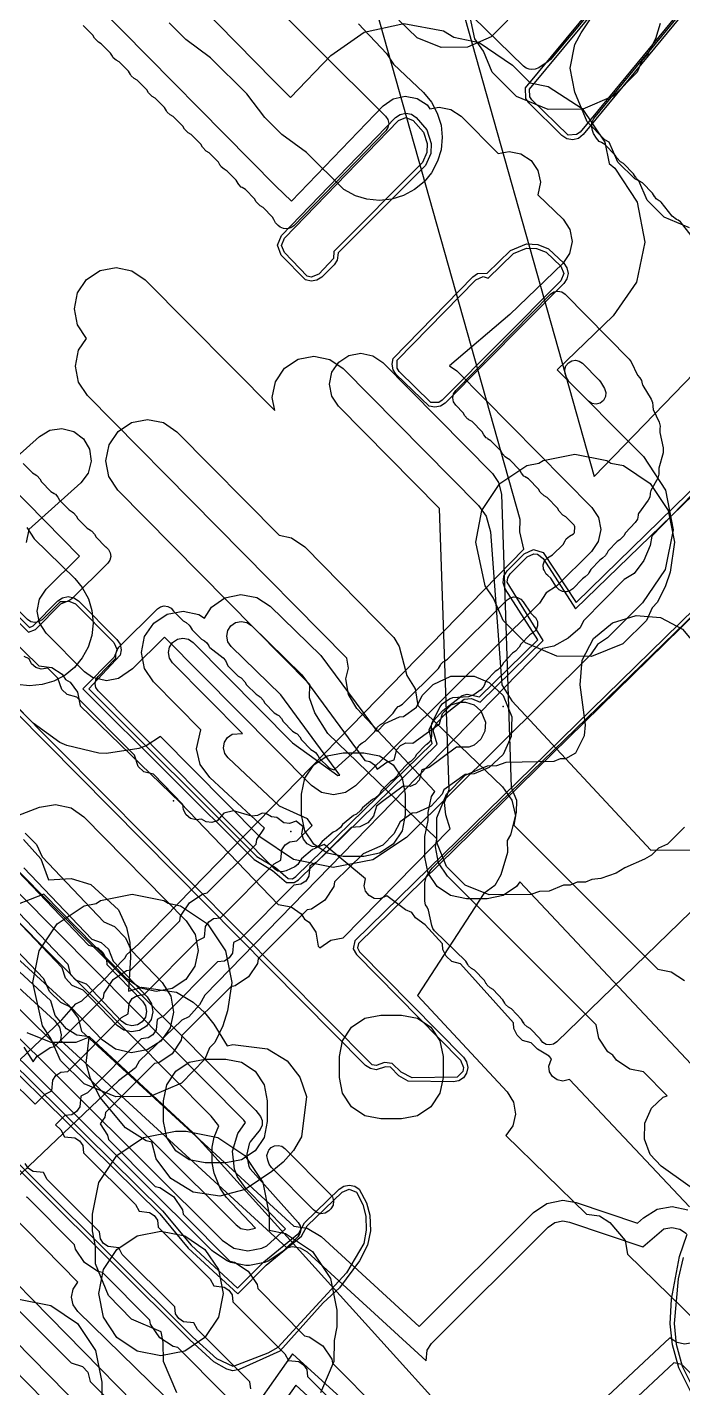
# Model space of a CAD drawing. Header units: metres. Extents: x -2677 to -840, y 169 to 1487.
# Drawn here: x -2460.9 to -2429.3, y 472.9 to 538.4 of the extents above; entities that cross this region are included whole.
import ezdxf

# ---------------------------------------------------------------- set-up
doc = ezdxf.new("R2010")
doc.units = ezdxf.units.M
for name, color, linetype in [('AI_GREENING_ALLOWED_ZONE', 4, 'Continuous'), ('AI_GREENING_EXCLUSIONS', 1, 'Continuous'), ('AI_GREENING_LAWN', 82, 'Continuous'), ('AI_GREENING_REJECTED', 6, 'Continuous')]:
    doc.layers.add(name, color=color, linetype=linetype)

msp = doc.modelspace()

# ---------------------------------------------------------------- linework, layer by layer
at = {"layer": 'AI_GREENING_ALLOWED_ZONE'}
msp.add_lwpolyline([(-2434.95, 521.736), (-2434.966, 521.923), (-2434.913, 522.102), (-2434.797, 522.249), (-2434.635, 522.344), (-2434.45, 522.372), (-2434.268, 522.33), (-2434.114, 522.224), (-2433.311, 521.414), (-2433.24, 521.323), (-2433.052, 521.016), (-2432.983, 520.821), (-2432.998, 520.616), (-2433.095, 520.434), (-2433.257, 520.306), (-2433.457, 520.255), (-2433.66, 520.289), (-2433.833, 520.402), (-2434.775, 521.348), (-2434.902, 521.565), (-2434.95, 521.736)], close=True, dxfattribs=at)
at = {"layer": 'AI_GREENING_EXCLUSIONS'}
for points in [[(-2436.183, 601.562), (-2457.52, 578.481), (-2443.762, 550.719), (-2443.336, 550.289), (-2442.925, 549.626), (-2442.865, 549.266), (-2442.044, 547.619), (-2441.678, 546.274), (-2441.475, 545.973), (-2441.319, 545.209), (-2441.343, 544.398), (-2433.549, 516.77), (-2413.339, 537.637)], [(-2436.183, 601.562), (-2457.52, 578.481), (-2443.762, 550.719), (-2443.336, 550.289), (-2442.925, 549.626), (-2442.865, 549.266), (-2442.044, 547.619), (-2441.678, 546.274), (-2441.475, 545.973), (-2441.319, 545.209), (-2441.343, 544.398), (-2433.549, 516.77), (-2413.339, 537.637)], [(-2466.661, 493.496), (-2454.359, 481.386), (-2452.973, 479.739), (-2450.744, 477.67), (-2449.484, 478.936), (-2447.797, 480.317), (-2447.52, 480.811), (-2445.846, 482.436), (-2445.622, 482.582), (-2445.36, 482.634), (-2445.098, 482.584), (-2444.874, 482.439), (-2444.52, 481.777), (-2444.366, 481.178), (-2444.338, 480.427), (-2444.482, 479.734), (-2444.872, 478.983), (-2445.829, 477.688), (-2446.609, 476.96), (-2448.704, 474.627), (-2450.673, 473.743), (-2450.97, 473.691), (-2451.261, 473.768), (-2451.883, 474.115), (-2453.052, 475.184), (-2563.255, 584.829)], [(-2532.812, 559.76), (-2491.348, 518.509), (-2466.803, 493.355), (-2454.499, 481.243), (-2453.118, 479.601), (-2450.738, 477.392), (-2449.357, 478.782), (-2447.658, 480.173), (-2447.381, 480.667), (-2445.706, 482.293), (-2445.36, 482.434), (-2445.012, 482.295), (-2444.702, 481.694), (-2444.561, 481.133), (-2444.536, 480.458), (-2444.66, 479.826), (-2445.494, 478.408), (-2448.802, 474.801), (-2449.283, 474.535), (-2450.962, 473.89), (-2451.748, 474.262), (-2452.91, 475.325), (-2563.114, 584.97)], [(-2541.501, 570.944), (-2450.809, 480.716), (-2450.591, 480.547), (-2450.249, 480.479), (-2449.872, 480.562), (-2451.293, 482.052), (-2451.577, 482.483), (-2451.871, 483.208), (-2451.964, 483.697), (-2451.961, 484.461), (-2451.864, 484.949), (-2451.64, 485.489), (-2452.016, 485.948), (-2528.518, 563.046), (-2528.827, 563.073), (-2529.519, 563.432), (-2530.022, 564.03), (-2530.167, 564.487), (-2530.518, 564.437), (-2531.274, 564.631), (-2531.899, 565.099), (-2535.363, 568.96)], [(-2542.503, 570.53), (-2451.479, 479.972), (-2450.928, 479.594), (-2450.255, 479.461), (-2449.58, 479.587), (-2449.331, 479.714), (-2448.435, 480.532), (-2450.333, 482.447), (-2450.741, 483.032), (-2450.888, 483.395), (-2450.98, 484.266), (-2450.733, 485.116), (-2450.366, 485.642), (-2450.446, 485.766), (-2528.081, 564.025)], [(-2413.509, 558.455), (-2434.234, 533.365), (-2434.396, 533.237), (-2434.8, 533.217), (-2436.557, 534.914), (-2436.661, 535.065), (-2436.677, 535.427), (-2427.687, 546.253)], [(-2413.362, 558.318), (-2434.08, 533.238), (-2434.307, 533.058), (-2434.587, 532.985), (-2434.872, 533.031), (-2435.115, 533.189), (-2436.698, 534.772), (-2436.844, 534.985), (-2436.867, 535.491), (-2427.853, 546.366)], [(-2497.733, 507.37), (-2497.154, 506.65), (-2470.977, 480.632), (-2470.483, 480.236), (-2470.099, 480.549), (-2469.434, 480.88), (-2459.211, 490.592), (-2458.544, 491.372), (-2458.253, 491.503), (-2457.252, 492.453), (-2456.173, 493.559), (-2456.086, 493.734), (-2455.528, 494.221), (-2436.94, 513.276), (-2437.134, 514.097), (-2437.121, 514.7), (-2446.035, 546.298)], [(-2497.733, 507.37), (-2497.154, 506.65), (-2470.977, 480.632), (-2470.483, 480.236), (-2470.099, 480.549), (-2469.434, 480.88), (-2459.211, 490.592), (-2458.544, 491.372), (-2458.253, 491.503), (-2457.252, 492.453), (-2456.173, 493.559), (-2456.086, 493.734), (-2455.528, 494.221), (-2436.94, 513.276), (-2437.134, 514.097), (-2437.121, 514.7), (-2446.035, 546.298)], [(-2428.958, 528.752), (-2430.183, 529.264), (-2430.993, 530.074), (-2431.401, 531.012), (-2431.594, 531.109), (-2432.404, 531.919), (-2432.821, 532.876), (-2433.034, 532.981), (-2433.887, 533.855), (-2434.481, 535.292), (-2434.709, 536.44), (-2434.481, 537.588), (-2434.184, 538.147), (-2433.329, 539.425), (-2432.356, 540.076), (-2431.208, 540.304), (-2430.06, 540.076), (-2430.06, 540.076), (-2429.637, 539.793), (-2428.956, 540.049)], [(-2457.535, 539.488), (-2448.899, 530.749), (-2448.142, 530.038), (-2443.72, 534.628), (-2443.239, 534.962), (-2442.667, 535.087), (-2442.091, 534.983), (-2441.599, 534.667), (-2441.47, 534.483), (-2441.03, 534.569), (-2440.456, 534.452), (-2439.971, 534.125), (-2438.182, 532.322), (-2437.656, 532.43), (-2437.081, 532.32), (-2436.593, 531.999), (-2436.264, 531.515), (-2436.146, 530.941), (-2436.274, 530.338), (-2435.048, 529.163), (-2434.723, 528.671), (-2434.612, 528.091), (-2434.734, 527.514), (-2435.069, 527.029), (-2437.612, 524.566), (-2440.525, 522.099), (-2440.166, 521.855), (-2433.67, 515.278), (-2433.348, 514.79), (-2433.237, 514.217), (-2433.354, 513.644), (-2433.68, 513.159), (-2435.371, 511.482), (-2435.865, 511.158), (-2436.194, 510.665), (-2445.057, 501.87), (-2445.545, 501.547), (-2446.12, 501.435), (-2446.693, 501.551), (-2447.179, 501.878), (-2454.274, 509.028), (-2455.812, 507.508), (-2456.484, 507.031), (-2457.059, 506.918), (-2457.733, 507.08), (-2458.118, 507.36), (-2459.973, 509.224), (-2460.297, 509.712), (-2460.409, 510.284), (-2460.293, 510.858), (-2459.967, 511.344), (-2458.36, 512.938), (-2472.642, 527.47)], [(-2452.571, 539.483), (-2449.011, 535.838), (-2448.19, 535.032), (-2446.24, 537.056), (-2444.638, 538.17), (-2442.732, 538.586), (-2440.812, 538.241), (-2440.324, 537.928), (-2439.104, 537.68), (-2437.486, 536.59), (-2436.633, 535.73), (-2435.765, 535.564), (-2434.136, 534.491), (-2433.04, 532.877), (-2432.829, 531.853), (-2432.563, 531.628), (-2431.48, 529.988), (-2431.113, 528.057), (-2431.518, 526.133), (-2432.634, 524.515), (-2435.334, 521.909), (-2431.179, 517.738), (-2430.107, 516.112), (-2429.737, 514.199), (-2430.126, 512.29), (-2431.215, 510.675), (-2432.905, 508.998), (-2433.398, 508.671), (-2433.728, 508.181), (-2442.592, 499.385), (-2444.218, 498.308), (-2446.133, 497.935), (-2448.045, 498.323), (-2449.663, 499.413), (-2454.463, 504.25), (-2455.153, 503.794), (-2455.5, 503.666), (-2457.067, 503.418), (-2457.437, 503.433), (-2458.98, 503.803), (-2459.316, 503.958), (-2460.599, 504.891), (-2462.458, 506.759)], [(-2430.376, 538.584), (-2430.602, 537.859), (-2430.995, 537.069), (-2431.247, 536.799), (-2431.474, 536.255), (-2432.597, 535.111), (-2434.106, 534.464), (-2435.767, 534.448), (-2437.289, 535.068), (-2438.476, 536.255), (-2438.895, 537.257), (-2439.298, 537.859), (-2439.759, 539.955)], [(-2444.907, 538.58), (-2443.556, 537.143), (-2443.232, 536.629), (-2441.779, 535.265), (-2441.4, 534.809), (-2441.114, 534.278), (-2440.935, 533.697), (-2440.877, 533.123), (-2440.935, 532.51), (-2441.102, 531.955), (-2441.4, 531.398), (-2441.755, 530.966), (-2442.211, 530.588), (-2442.738, 530.302), (-2443.307, 530.126), (-2443.898, 530.065), (-2444.51, 530.123), (-2445.052, 530.286), (-2445.621, 530.588), (-2447.427, 532.376), (-2448.614, 533.252), (-2449.425, 534.062), (-2450.289, 535.204), (-2452.049, 536.946), (-2453.237, 537.822), (-2454.047, 538.632)], [(-2437.707, 538.757), (-2438.518, 537.947), (-2439.665, 537.451), (-2440.93, 537.435), (-2442.091, 537.904), (-2442.965, 538.757)], [(-2408.789, 536.586), (-2430.773, 513.887), (-2430.845, 513.45), (-2431.165, 512.72), (-2431.63, 512.093), (-2432.11, 511.805), (-2434.059, 509.811), (-2434.221, 509.486), (-2434.809, 508.973), (-2435.495, 508.6), (-2436.036, 508.475), (-2452.318, 491.783), (-2452.584, 491.318), (-2453.1, 490.733), (-2453.427, 490.573), (-2455.485, 488.595), (-2455.657, 488.275), (-2456.489, 487.661), (-2467.464, 477.234)], [(-2408.789, 536.586), (-2430.773, 513.887), (-2430.845, 513.45), (-2431.165, 512.72), (-2431.63, 512.093), (-2432.11, 511.805), (-2434.059, 509.811), (-2434.221, 509.486), (-2434.809, 508.973), (-2435.495, 508.6), (-2436.036, 508.475), (-2452.318, 491.783), (-2452.584, 491.318), (-2453.1, 490.733), (-2453.427, 490.573), (-2455.485, 488.595), (-2455.657, 488.275), (-2456.489, 487.661), (-2467.464, 477.234)], [(-2423.359, 482.6), (-2437.136, 497.246), (-2437.294, 497.01), (-2437.943, 496.576), (-2438.708, 496.424), (-2439.708, 496.424), (-2440.473, 496.576), (-2441.122, 497.01), (-2441.556, 497.659), (-2441.708, 498.424), (-2441.708, 499.424), (-2441.549, 500.199), (-2441.549, 500.588), (-2441.397, 501.353), (-2441.232, 501.6), (-2444.99, 505.595), (-2445.398, 506.261), (-2445.521, 507.014), (-2445.399, 507.541), (-2445.475, 508.021), (-2457.986, 520.666), (-2458.416, 521.317), (-2458.564, 522.083), (-2458.408, 522.848), (-2458.022, 523.419), (-2458.463, 524.08), (-2458.612, 524.846), (-2458.457, 525.611), (-2458.02, 526.258), (-2457.37, 526.688), (-2456.604, 526.837), (-2455.839, 526.682), (-2455.192, 526.245), (-2448.953, 519.953), (-2449.073, 520.573), (-2448.916, 521.337), (-2448.479, 521.984), (-2447.828, 522.414), (-2447.062, 522.562), (-2446.297, 522.406), (-2445.651, 521.969), (-2439.124, 515.372), (-2438.757, 514.86), (-2438.551, 514.107), (-2438.006, 506.729), (-2437.527, 505.955), (-2430.819, 498.773), (-2419.269, 498.863)], [(-2476.52, 525.137), (-2460.821, 509.265), (-2460.484, 509.4), (-2459.264, 510.632), (-2458.909, 510.781), (-2458.554, 510.633), (-2456.701, 508.771), (-2456.555, 508.42), (-2456.698, 508.068), (-2458.196, 506.546), (-2449.941, 498.314), (-2449.055, 497.796), (-2448.382, 497.207), (-2448.017, 497.204), (-2447.811, 497.338), (-2441.125, 503.868), (-2441.31, 504.531), (-2441.13, 504.902), (-2440.71, 505.357), (-2439.821, 506.039), (-2439.47, 506.072), (-2439.041, 505.904), (-2436.009, 508.865), (-2437.747, 511.672), (-2437.722, 511.895), (-2437.602, 512.085), (-2436.779, 512.902), (-2436.461, 513.046), (-2436.285, 513.026), (-2436.006, 512.816), (-2434.451, 510.386), (-2426.726, 517.879)], [(-2476.372, 525.272), (-2460.775, 509.502), (-2460.596, 509.572), (-2459.406, 510.773), (-2459.178, 510.926), (-2458.909, 510.981), (-2458.64, 510.927), (-2458.412, 510.774), (-2456.559, 508.912), (-2456.408, 508.686), (-2456.355, 508.421), (-2456.406, 508.155), (-2457.912, 506.545), (-2449.812, 498.468), (-2448.916, 497.94), (-2448.303, 497.395), (-2448.093, 497.394), (-2447.936, 497.495), (-2441.369, 503.909), (-2441.508, 504.561), (-2441.3, 505.006), (-2440.854, 505.495), (-2439.908, 506.219), (-2439.667, 506.286), (-2439.077, 506.148), (-2436.265, 508.894), (-2437.84, 511.353), (-2437.946, 511.649), (-2437.911, 511.961), (-2437.743, 512.227), (-2436.92, 513.044), (-2436.475, 513.245), (-2436.006, 513.106), (-2434.415, 510.701), (-2427.028, 517.916)], [(-2464.074, 511.285), (-2460.326, 507.654), (-2459.698, 507.561), (-2459.206, 507.243), (-2459.033, 506.992), (-2458.808, 506.856), (-2458.461, 506.385), (-2458.334, 505.724), (-2453.501, 501.041), (-2448.788, 496.147), (-2448.163, 496.031), (-2447.683, 495.697), (-2447.518, 495.44), (-2447.298, 495.296), (-2446.967, 494.813), (-2446.864, 494.149), (-2446.782, 494.064), (-2446.25, 494.439), (-2445.65, 494.551), (-2440.49, 499.793), (-2440.704, 500.475), (-2440.767, 501.057), (-2440.55, 501.685), (-2441.006, 515.229), (-2445.876, 520.152), (-2446.199, 520.64), (-2446.31, 521.215), (-2446.193, 521.788), (-2445.865, 522.273), (-2445.376, 522.595), (-2444.802, 522.707), (-2444.228, 522.589), (-2443.744, 522.262), (-2438.46, 516.921), (-2438.161, 516.487), (-2438.027, 515.917), (-2437.551, 501.787), (-2437.292, 501.174), (-2437.315, 500.589), (-2437.589, 499.507), (-2437.741, 499.237), (-2437.733, 498.651), (-2438.057, 497.583), (-2438.338, 497.07), (-2438.876, 496.679), (-2442.061, 491.769), (-2437.741, 487.125), (-2437.434, 486.627), (-2437.34, 486.05), (-2437.475, 485.48), (-2437.804, 485.024), (-2433.923, 481.24), (-2433.295, 481.145), (-2432.804, 480.826), (-2432.061, 479.965), (-2431.937, 479.304), (-2424.516, 472.069)], [(-2424.224, 479.208), (-2430.316, 483.542), (-2430.852, 484.11), (-2431.129, 484.839), (-2431.106, 485.619), (-2430.786, 486.331), (-2430.219, 486.867), (-2430.03, 486.939), (-2431.181, 488.087), (-2431.827, 488.213), (-2432.477, 488.645), (-2432.648, 488.899), (-2432.887, 489.057), (-2433.324, 489.703), (-2433.458, 490.36), (-2440.621, 497.508), (-2441.055, 498.157), (-2441.208, 498.922), (-2441.131, 499.313), (-2446.389, 504.38), (-2447.013, 505.378), (-2447.281, 506.111), (-2447.254, 506.751), (-2456.517, 516.114), (-2456.947, 516.765), (-2457.095, 517.531), (-2456.938, 518.296), (-2456.501, 518.942), (-2455.85, 519.372), (-2455.084, 519.521), (-2454.32, 519.364), (-2453.673, 518.927), (-2448.741, 513.942), (-2448.144, 513.82), (-2447.498, 513.383), (-2443.203, 509.014), (-2442.957, 508.576), (-2442.584, 507.176), (-2442.182, 506.541), (-2442.049, 505.735), (-2437.964, 501.818), (-2437.517, 501.178), (-2437.348, 500.416), (-2437.427, 499.972), (-2430.482, 493.041), (-2429.839, 492.914), (-2429.19, 492.481)], [(-2462.797, 516.459), (-2460.295, 518.701), (-2459.791, 518.999), (-2459.212, 519.082), (-2458.645, 518.937), (-2458.177, 518.585), (-2457.879, 518.082), (-2457.796, 517.502), (-2457.941, 516.935), (-2458.293, 516.467), (-2460.806, 514.215), (-2460.943, 513.595)], [(-2460.898, 514.317), (-2460.556, 513.766), (-2458.594, 511.862), (-2458.228, 511.415), (-2457.938, 510.869), (-2457.772, 510.316), (-2457.713, 509.711), (-2457.775, 509.113), (-2457.947, 508.551), (-2458.228, 508.03), (-2458.612, 507.563), (-2459.06, 507.198), (-2459.602, 506.909), (-2460.158, 506.742), (-2460.769, 506.683), (-2461.362, 506.745)], [(-2461.04, 489.273), (-2460.594, 488.566), (-2460.419, 488.83), (-2459.771, 489.266), (-2459.572, 489.306), (-2457.213, 491.661), (-2457.17, 491.882), (-2456.738, 492.532), (-2456.091, 492.967), (-2455.892, 493.007), (-2453.533, 495.362), (-2453.489, 495.583), (-2453.058, 496.233), (-2452.41, 496.668), (-2452.211, 496.709), (-2449.852, 499.063), (-2449.809, 499.284), (-2449.444, 499.834), (-2452.088, 502.262), (-2452.542, 502.897), (-2452.718, 503.657), (-2452.509, 504.557), (-2454.802, 506.875), (-2455.232, 507.526), (-2455.381, 508.292), (-2455.224, 509.056), (-2454.787, 509.703), (-2454.136, 510.133), (-2453.37, 510.281), (-2452.605, 510.125), (-2452.342, 509.947), (-2451.996, 510.48), (-2451.352, 510.923), (-2450.589, 511.085), (-2449.822, 510.943), (-2449.167, 510.518), (-2446.737, 508.151), (-2444.007, 504.477), (-2443.647, 504.868), (-2442.939, 505.195), (-2442.736, 505.204), (-2442.12, 505.652), (-2441.851, 506.213), (-2441.311, 506.753), (-2440.455, 507.145), (-2439.337, 507.145), (-2438.614, 506.843), (-2437.941, 506.213), (-2437.516, 505.194), (-2437.549, 504.239), (-2437.941, 503.383), (-2438.614, 502.753), (-2439.337, 502.451), (-2439.767, 502.418), (-2440.801, 501.679), (-2440.879, 501.468), (-2441.408, 500.894), (-2442.116, 500.567), (-2442.319, 500.558), (-2442.909, 500.128), (-2443.204, 499.549), (-2443.744, 499.009), (-2444.691, 498.598), (-2446.064, 497.235), (-2446.107, 497.014), (-2446.539, 496.364), (-2447.186, 495.929), (-2447.385, 495.889), (-2449.744, 493.534), (-2449.788, 493.313), (-2450.219, 492.663), (-2450.867, 492.228), (-2451.066, 492.187), (-2453.425, 489.833), (-2453.468, 489.612), (-2453.9, 488.962), (-2454.547, 488.526), (-2454.746, 488.486), (-2457.105, 486.131), (-2457.149, 485.91), (-2457.371, 485.576), (-2457.006, 485.03), (-2456.966, 484.831), (-2454.709, 482.561), (-2454.489, 482.517), (-2453.839, 482.085), (-2453.405, 481.436), (-2453.365, 481.237), (-2451.109, 478.967), (-2450.888, 478.923), (-2450.239, 478.49), (-2449.805, 477.842), (-2449.765, 477.643), (-2447.509, 475.373), (-2447.288, 475.329), (-2446.638, 474.896), (-2446.204, 474.248), (-2446.164, 474.049), (-2443.908, 471.779)], [(-2428.579, 510.25), (-2444.92, 494.278), (-2444.966, 494.055), (-2444.863, 493.875), (-2439.848, 488.791), (-2439.699, 488.563), (-2439.647, 488.295), (-2439.702, 488.028), (-2439.855, 487.802), (-2440.082, 487.652), (-2440.35, 487.6), (-2442.526, 487.638), (-2442.964, 487.9), (-2443.376, 488.306), (-2443.608, 488.335), (-2444.056, 488.192), (-2444.334, 488.242), (-2444.57, 488.398), (-2466.105, 510.128)], [(-2428.704, 510.408), (-2445.085, 494.392), (-2445.163, 494.017), (-2445.012, 493.742), (-2439.991, 488.65), (-2439.847, 488.296), (-2439.886, 488.106), (-2440.158, 487.837), (-2442.32, 487.806), (-2442.851, 488.065), (-2443.292, 488.49), (-2443.656, 488.533), (-2444.061, 488.392), (-2444.26, 488.428), (-2465.962, 510.268)], [(-2429.203, 499.875), (-2430.013, 499.064), (-2430.447, 498.869), (-2430.792, 498.534), (-2431.126, 498.341), (-2432.073, 497.924), (-2432.494, 497.656), (-2433.23, 497.401), (-2433.662, 497.351), (-2433.971, 497.225), (-2434.379, 497.222), (-2434.708, 497.088), (-2435.024, 497.084), (-2435.723, 496.792), (-2436.193, 496.778), (-2436.612, 496.624), (-2438.62, 496.611), (-2439.771, 497.078), (-2440.675, 497.982), (-2441.142, 499.133), (-2441.142, 500.321), (-2440.675, 501.472), (-2439.771, 502.376), (-2438.688, 502.829), (-2438.239, 502.843), (-2437.799, 503.006), (-2435.488, 503.052), (-2435.174, 503.183), (-2434.913, 503.191), (-2434.439, 503.456), (-2434.015, 504.289), (-2433.964, 504.803), (-2433.964, 504.803), (-2434.232, 506.731), (-2434.124, 507.916), (-2433.578, 508.962), (-2432.67, 509.721), (-2431.534, 510.078), (-2430.353, 509.971), (-2429.299, 509.419), (-2428.543, 508.511)], [(-2461.767, 487.787), (-2460.504, 486.526), (-2460.025, 487.007), (-2459.7, 487.179), (-2459.648, 487.686), (-2459.497, 487.914), (-2459.27, 488.066), (-2458.932, 488.106), (-2456.344, 490.708), (-2456.019, 490.881), (-2455.968, 491.387), (-2455.817, 491.615), (-2455.59, 491.767), (-2455.251, 491.808), (-2452.664, 494.41), (-2452.339, 494.582), (-2452.287, 495.089), (-2452.136, 495.316), (-2451.909, 495.469), (-2451.571, 495.509), (-2448.983, 498.111), (-2448.658, 498.283), (-2448.606, 498.79), (-2448.455, 499.018), (-2448.229, 499.17), (-2447.89, 499.21), (-2447.142, 499.963), (-2447.369, 500.281), (-2448.725, 500.888), (-2451.199, 503.21), (-2451.357, 503.432), (-2451.419, 503.698), (-2451.374, 503.967), (-2451.23, 504.199), (-2451.008, 504.358), (-2450.506, 504.381), (-2453.878, 507.789), (-2454.029, 508.017), (-2454.081, 508.285), (-2454.026, 508.552), (-2453.873, 508.779), (-2453.645, 508.929), (-2453.377, 508.981), (-2453.109, 508.926), (-2452.883, 508.773), (-2448.097, 503.935), (-2445.912, 502.366), (-2445.813, 502.375), (-2448.663, 506.257), (-2451.051, 508.584), (-2451.206, 508.809), (-2451.263, 509.076), (-2451.213, 509.344), (-2451.064, 509.573), (-2450.839, 509.728), (-2450.572, 509.785), (-2450.303, 509.735), (-2450.074, 509.586), (-2447.644, 507.22), (-2444.603, 503.093), (-2444.365, 503.038), (-2444.143, 502.88), (-2444.01, 502.667), (-2443.546, 503.005), (-2443.198, 503.124), (-2443.067, 503.616), (-2442.882, 503.817), (-2442.634, 503.932), (-2442.293, 503.918), (-2441.002, 504.858), (-2440.863, 505.353), (-2440.451, 505.765), (-2440.035, 505.904), (-2439.757, 505.904), (-2439.341, 505.765), (-2439.019, 505.486), (-2438.79, 504.937), (-2438.823, 504.496), (-2439.019, 504.11), (-2439.341, 503.831), (-2439.594, 503.725), (-2440.184, 503.722), (-2441.509, 502.757), (-2441.857, 502.638), (-2441.988, 502.146), (-2442.173, 501.945), (-2442.421, 501.83), (-2442.762, 501.844), (-2443.759, 501.118), (-2444.053, 500.885), (-2444.192, 500.409), (-2444.471, 500.087), (-2444.857, 499.891), (-2445.272, 499.858), (-2446.933, 498.188), (-2447.258, 498.015), (-2447.309, 497.509), (-2447.46, 497.281), (-2447.687, 497.129), (-2448.026, 497.088), (-2450.613, 494.486), (-2450.938, 494.314), (-2450.99, 493.807), (-2451.141, 493.58), (-2451.368, 493.427), (-2451.706, 493.387), (-2454.294, 490.785), (-2454.619, 490.613), (-2454.671, 490.106), (-2454.822, 489.878), (-2455.048, 489.726), (-2455.387, 489.686), (-2457.974, 487.084), (-2458.299, 486.911), (-2458.351, 486.405), (-2458.502, 486.177), (-2458.729, 486.025), (-2459.067, 485.984), (-2459.513, 485.537), (-2459.264, 485.288), (-2459.092, 484.963), (-2458.585, 484.91), (-2458.358, 484.758), (-2458.206, 484.532), (-2458.167, 484.193), (-2455.663, 481.694), (-2455.492, 481.369), (-2454.985, 481.316), (-2454.758, 481.164), (-2454.606, 480.937), (-2454.566, 480.599), (-2452.063, 478.1), (-2451.891, 477.775), (-2451.384, 477.722), (-2451.157, 477.57), (-2451.005, 477.343), (-2450.966, 477.005), (-2448.462, 474.506), (-2448.291, 474.181), (-2447.784, 474.128), (-2447.557, 473.976), (-2447.405, 473.749), (-2447.365, 473.411), (-2444.862, 470.912)], [(-2428.962, 481.578), (-2434.739, 487.722), (-2435.067, 487.64), (-2435.333, 487.701), (-2435.555, 487.86), (-2435.7, 488.092), (-2435.745, 488.361), (-2435.615, 488.722), (-2435.719, 488.85), (-2436.289, 489.173), (-2436.586, 489.48), (-2437.001, 489.605), (-2437.269, 489.848), (-2437.429, 490.18), (-2437.448, 490.443), (-2439.998, 493.286), (-2440.413, 493.412), (-2440.681, 493.654), (-2440.84, 493.987), (-2440.86, 494.25), (-2441.707, 495.163), (-2442.164, 495.509), (-2442.346, 495.77), (-2442.644, 495.89), (-2443.541, 496.56), (-2443.885, 496.417), (-2444.157, 496.446), (-2444.397, 496.577), (-2444.568, 496.79), (-2444.645, 497.052), (-2444.582, 497.384), (-2446.563, 499.039), (-2446.879, 498.919), (-2447.15, 498.948), (-2447.39, 499.079), (-2447.561, 499.292), (-2447.638, 499.554), (-2447.576, 499.886), (-2447.918, 500.172), (-2448.234, 500.052), (-2448.506, 500.081), (-2448.852, 500.345), (-2449.107, 500.369), (-2449.38, 500.536), (-2449.552, 500.557), (-2449.781, 500.436), (-2450.053, 500.41), (-2450.932, 500.657), (-2451.401, 500.554), (-2451.728, 500.175), (-2451.99, 500.098), (-2452.261, 500.128), (-2452.49, 500.253), (-2452.747, 500.224), (-2453.01, 500.299), (-2453.224, 500.469), (-2453.356, 500.708), (-2453.386, 500.968), (-2454.8, 502.424), (-2455.261, 502.549), (-2455.529, 502.792), (-2455.708, 503.339), (-2458.492, 506.145), (-2458.953, 506.27), (-2459.222, 506.513), (-2459.401, 507.06), (-2459.898, 507.532), (-2460.208, 507.489), (-2460.468, 507.572), (-2460.677, 507.748), (-2460.797, 507.979), (-2461.027, 508.099)], [(-2462.823, 499.881), (-2460.291, 500.844), (-2459.522, 500.974), (-2458.761, 500.8), (-2458.154, 500.377), (-2453.22, 495.359), (-2452.792, 494.706), (-2452.646, 493.94), (-2452.805, 493.176), (-2453.244, 492.531), (-2453.897, 492.103), (-2454.663, 491.957), (-2455.427, 492.116), (-2456.072, 492.555), (-2460.09, 496.641), (-2461.4, 496.142)], [(-2460.98, 499.587), (-2460.44, 499.047), (-2460.166, 498.44), (-2457.184, 495.322), (-2456.682, 495.091), (-2456.141, 494.551), (-2455.867, 493.944), (-2454.381, 492.39), (-2453.963, 491.732), (-2453.828, 490.963), (-2453.997, 490.201), (-2454.445, 489.562), (-2455.103, 489.144), (-2455.872, 489.009), (-2456.634, 489.178), (-2457.273, 489.626), (-2458.768, 491.19), (-2459.271, 491.421), (-2459.811, 491.961), (-2460.086, 492.568), (-2463.067, 495.686)], [(-2461.071, 499.278), (-2460.222, 498.356), (-2459.851, 497.346), (-2458.76, 497.409), (-2457.811, 497.109), (-2456.486, 495.898), (-2456.1, 495.042), (-2455.945, 494.323), (-2455.906, 493.606), (-2456.001, 491.977), (-2455.354, 492.163), (-2453.686, 491.923), (-2452.877, 491.446), (-2452.335, 490.948), (-2451.89, 490.385), (-2451.25, 489.345), (-2450.971, 489.407), (-2449.298, 489.204), (-2448.357, 488.621), (-2447.743, 487.839), (-2447.418, 486.898), (-2447.665, 484.956), (-2448.055, 484.293), (-2448.54, 483.739), (-2449.092, 483.28), (-2450.378, 482.42), (-2451.593, 482.102), (-2452.883, 482.292), (-2453.955, 482.947), (-2454.664, 483.9), (-2454.879, 484.7), (-2455.153, 484.763), (-2456.148, 485.386), (-2457.363, 486.855), (-2457.833, 487.745), (-2458.037, 488.487), (-2457.9, 489.754), (-2458.54, 489.504), (-2459.728, 489.504), (-2460.893, 489.974)], [(-2461.045, 497.909), (-2457.769, 494.484), (-2457.32, 494.316), (-2456.97, 493.992), (-2456.746, 493.413), (-2455.104, 491.699), (-2454.895, 491.37), (-2454.827, 490.986), (-2454.912, 490.605), (-2455.136, 490.285), (-2455.465, 490.076), (-2455.849, 490.008), (-2456.23, 490.093), (-2456.55, 490.317), (-2458.184, 492.028), (-2458.712, 492.25), (-2459.036, 492.6), (-2459.207, 493.099), (-2462.483, 496.524)], [(-2461.339, 497.755), (-2457.932, 494.192), (-2457.488, 494.067), (-2457.219, 493.824), (-2457.06, 493.492), (-2457.04, 493.259), (-2455.321, 491.492), (-2455.174, 491.261), (-2455.127, 490.992), (-2455.186, 490.726), (-2455.343, 490.502), (-2455.574, 490.355), (-2455.843, 490.308), (-2456.109, 490.367), (-2456.333, 490.524), (-2458.021, 492.32), (-2458.544, 492.499), (-2458.787, 492.767), (-2458.913, 493.253), (-2462.32, 496.816)], [(-2438.707, 469.474), (-2452.879, 485.143), (-2457.878, 489.775), (-2458.489, 489.859), (-2458.988, 490.166), (-2459.545, 490.803), (-2459.749, 491.508), (-2465.349, 496.675)], [(-2461.395, 493.591), (-2458.891, 491.3), (-2458.429, 490.671), (-2458.274, 490.041), (-2448.027, 480.652), (-2447.388, 480.554), (-2446.721, 480.15), (-2441.986, 475.816), (-2436.48, 481.319), (-2435.831, 481.752), (-2435.066, 481.904), (-2434.423, 481.798), (-2431.459, 480.792), (-2431.175, 481.057), (-2430.511, 481.468), (-2429.796, 481.595), (-2429.031, 481.437)], [(-2462.07, 492.854), (-2459.566, 490.562), (-2459.335, 490.248), (-2459.242, 489.869), (-2459.282, 489.608), (-2448.371, 479.611), (-2448.115, 479.674), (-2447.73, 479.614), (-2447.396, 479.412), (-2441.658, 474.161), (-2441.608, 474.673), (-2441.391, 474.997), (-2435.773, 480.612), (-2435.449, 480.828), (-2435.066, 480.904), (-2434.745, 480.851), (-2431.213, 479.652), (-2430.186, 480.521), (-2429.803, 480.595), (-2429.421, 480.516), (-2429.098, 480.297)], [(-2452.281, 465.769), (-2464.873, 478.577), (-2465.145, 479.103), (-2465.137, 479.493), (-2463.474, 487.059), (-2466.864, 483.736), (-2466.897, 483.391), (-2467.048, 483.029), (-2467.408, 482.626), (-2467.903, 482.385), (-2468.275, 482.352), (-2472.065, 478.636), (-2472.391, 478.423), (-2472.843, 478.365), (-2473.031, 478.18), (-2467.086, 468.077)], [(-2453.668, 472.63), (-2454.315, 474.139), (-2454.331, 475.059), (-2454.43, 475.557), (-2455.849, 476.167), (-2456.972, 477.311), (-2457.592, 478.833), (-2457.592, 479.676), (-2457.741, 480.426), (-2457.741, 481.228), (-2457.741, 481.228), (-2457.437, 482.759), (-2456.569, 484.056), (-2455.272, 484.924), (-2453.741, 485.228), (-2453.219, 485.223), (-2451.688, 484.919), (-2450.391, 484.051), (-2449.523, 482.754), (-2449.219, 481.223), (-2449.219, 480.459), (-2448.427, 480.302), (-2447.13, 479.434), (-2446.262, 478.137), (-2445.958, 476.606), (-2445.958, 475.8), (-2446.089, 475.141), (-2446.105, 474.139), (-2446.752, 472.63)], [(-2452.994, 465.067), (-2465.587, 477.876), (-2466.015, 478.528), (-2466.16, 479.295), (-2465.172, 483.995), (-2465.899, 483.282), (-2466.219, 482.47), (-2466.849, 481.797), (-2467.841, 481.377), (-2471.365, 477.922), (-2471.643, 477.74), (-2466.093, 468.317)], [(-2450.108, 472.811), (-2450.147, 473.15), (-2452.675, 475.673), (-2452.846, 475.998), (-2453.353, 476.051), (-2453.58, 476.202), (-2453.732, 476.429), (-2453.772, 476.768), (-2456.299, 479.291), (-2456.47, 479.616), (-2456.977, 479.668), (-2457.204, 479.82), (-2457.356, 480.047), (-2457.396, 480.386), (-2459.923, 482.908), (-2460.095, 483.233), (-2460.601, 483.286), (-2460.829, 483.438), (-2460.981, 483.665)], [(-2452.892, 471.118), (-2458.441, 476.535), (-2458.662, 476.857), (-2458.742, 477.239), (-2458.671, 477.622), (-2458.449, 477.955), (-2462.518, 482.093), (-2463.067, 479.593), (-2450.855, 467.171)], [(-2451.348, 472.512), (-2453.628, 474.805), (-2453.849, 474.849), (-2454.499, 475.282), (-2454.933, 475.931), (-2454.972, 476.13), (-2457.253, 478.423), (-2457.474, 478.467), (-2458.123, 478.9), (-2458.557, 479.548), (-2458.597, 479.747), (-2460.877, 482.041), (-2460.933, 482.052)], [(-2428.861, 472.601), (-2429.478, 473.837), (-2429.776, 474.933), (-2429.886, 475.947), (-2429.824, 477.145), (-2429.437, 479.193), (-2429.066, 480.273)], [(-2428.72, 472.743), (-2429.286, 473.891), (-2429.577, 474.955), (-2429.687, 475.969), (-2429.486, 478.118), (-2429.243, 479.146)], [(-2461.424, 476.725), (-2458.758, 474.072), (-2458.212, 473.893), (-2457.969, 473.625), (-2457.844, 473.163), (-2455.178, 470.51)], [(-2425.807, 471.93), (-2426.996, 473.523), (-2427.497, 473.669), (-2427.819, 473.888), (-2428.926, 475.012), (-2429.185, 474.963), (-2429.567, 475.042), (-2429.899, 475.27), (-2436.169, 469.416)], [(-2439.747, 466.92), (-2448.098, 474.497), (-2450.653, 470.878)], [(-2427.888, 472.749), (-2428.531, 473.186), (-2429.323, 473.99), (-2429.718, 474.071), (-2434.183, 469.902)], [(-2440.683, 466.355), (-2447.936, 472.993), (-2449.328, 471.021)]]:
    msp.add_lwpolyline(points, dxfattribs=at)
for points in [[(-2447.193, 526.176), (-2447.465, 526.238), (-2448.634, 527.424), (-2448.82, 527.908), (-2448.622, 528.386), (-2443.126, 534.058), (-2442.899, 534.214), (-2442.629, 534.271), (-2442.359, 534.219), (-2442.129, 534.067), (-2441.612, 533.464), (-2441.403, 532.81), (-2441.427, 532.327), (-2441.683, 531.757), (-2445.897, 527.541), (-2445.936, 527.194), (-2446.089, 526.967), (-2446.684, 526.378), (-2446.918, 526.225), (-2447.193, 526.176)], [(-2448.487, 527.56), (-2448.62, 527.905), (-2448.479, 528.247), (-2442.982, 533.919), (-2442.628, 534.071), (-2442.27, 533.925), (-2441.776, 533.35), (-2441.603, 532.808), (-2441.619, 532.383), (-2441.824, 531.899), (-2446.11, 527.61), (-2446.12, 527.272), (-2446.825, 526.52), (-2447.188, 526.376), (-2447.383, 526.42), (-2448.487, 527.56)], [(-2434.864, 526.817), (-2434.813, 526.552), (-2434.866, 526.287), (-2435.016, 526.062), (-2440.736, 520.308), (-2440.964, 520.155), (-2441.234, 520.101), (-2441.503, 520.155), (-2443.09, 521.683), (-2443.241, 521.911), (-2443.292, 522.179), (-2443.238, 522.447), (-2439.404, 526.391), (-2439.174, 526.547), (-2438.713, 526.562), (-2437.582, 527.657), (-2436.817, 527.976), (-2436.263, 527.95), (-2435.747, 527.734), (-2435.011, 527.044), (-2434.864, 526.817)], [(-2435.013, 526.553), (-2435.158, 526.203), (-2440.878, 520.449), (-2441.041, 520.34), (-2441.426, 520.34), (-2442.948, 521.824), (-2443.055, 521.987), (-2443.053, 522.369), (-2439.261, 526.251), (-2438.903, 526.401), (-2438.665, 526.33), (-2437.443, 527.513), (-2436.811, 527.776), (-2436.326, 527.76), (-2435.872, 527.578), (-2435.155, 526.904), (-2435.013, 526.553)], [(-2432.746, 517.413), (-2432.143, 517.294), (-2430.846, 516.426), (-2429.978, 515.129), (-2429.674, 513.598), (-2429.895, 512.157), (-2430.107, 511.502), (-2430.5, 510.712), (-2430.752, 510.442), (-2431.022, 509.834), (-2432.166, 508.711), (-2433.688, 508.091), (-2435.349, 508.107), (-2436.858, 508.754), (-2437.938, 509.834), (-2438.4, 510.9), (-2438.803, 511.502), (-2439.264, 513.598), (-2438.96, 515.129), (-2438.092, 516.426), (-2436.795, 517.294), (-2436.212, 517.409), (-2436.007, 517.547), (-2434.476, 517.851), (-2432.945, 517.547), (-2432.746, 517.413)], [(-2443.245, 499.05), (-2443.894, 498.616), (-2444.659, 498.464), (-2445.659, 498.464), (-2446.424, 498.616), (-2447.073, 499.05), (-2447.507, 499.699), (-2447.659, 500.464), (-2447.659, 501.464), (-2447.507, 502.229), (-2447.073, 502.878), (-2446.424, 503.312), (-2445.659, 503.464), (-2444.659, 503.464), (-2443.894, 503.312), (-2443.245, 502.878), (-2442.811, 502.229), (-2442.659, 501.464), (-2442.659, 500.464), (-2442.811, 499.699), (-2443.245, 499.05)], [(-2454.292, 496.343), (-2454.093, 496.209), (-2453.49, 496.09), (-2452.193, 495.222), (-2451.325, 493.925), (-2451.021, 492.394), (-2451.228, 491.023), (-2451.454, 490.298), (-2451.847, 489.508), (-2452.099, 489.238), (-2452.326, 488.694), (-2453.449, 487.55), (-2454.958, 486.903), (-2456.619, 486.887), (-2458.141, 487.507), (-2459.285, 488.63), (-2459.747, 489.696), (-2460.15, 490.298), (-2460.611, 492.394), (-2460.307, 493.925), (-2459.439, 495.222), (-2458.142, 496.09), (-2457.559, 496.205), (-2457.354, 496.343), (-2455.823, 496.647), (-2454.292, 496.343)], [(-2441.421, 486.408), (-2442.07, 485.974), (-2442.835, 485.822), (-2443.835, 485.822), (-2444.6, 485.974), (-2445.249, 486.408), (-2445.683, 487.057), (-2445.835, 487.822), (-2445.835, 488.822), (-2445.683, 489.587), (-2445.249, 490.236), (-2444.6, 490.67), (-2443.835, 490.822), (-2442.835, 490.822), (-2442.07, 490.67), (-2441.421, 490.236), (-2440.987, 489.587), (-2440.835, 488.822), (-2440.835, 487.822), (-2440.987, 487.057), (-2441.421, 486.408)], [(-2449.897, 484.285), (-2450.546, 483.851), (-2451.311, 483.699), (-2452.311, 483.699), (-2453.077, 483.851), (-2453.726, 484.285), (-2454.159, 484.933), (-2454.311, 485.699), (-2454.311, 486.699), (-2454.159, 487.464), (-2453.726, 488.113), (-2453.077, 488.547), (-2452.311, 488.699), (-2451.311, 488.699), (-2450.546, 488.547), (-2449.897, 488.113), (-2449.464, 487.464), (-2449.311, 486.699), (-2449.311, 485.699), (-2449.464, 484.933), (-2449.897, 484.285)], [(-2456.558, 479.533), (-2455.585, 480.184), (-2454.437, 480.412), (-2453.289, 480.184), (-2452.316, 479.533), (-2451.665, 478.56), (-2451.437, 477.412), (-2451.665, 476.264), (-2452.316, 475.291), (-2453.289, 474.64), (-2454.437, 474.412), (-2455.585, 474.64), (-2456.558, 475.291), (-2457.208, 476.264), (-2457.437, 477.412), (-2457.208, 478.56), (-2456.558, 479.533)], [(-2459.75, 476.837), (-2458.453, 475.969), (-2457.585, 474.672), (-2457.281, 473.141), (-2457.281, 472.335), (-2457.412, 471.676), (-2457.412, 470.751), (-2458.075, 469.165), (-2459.219, 468.042), (-2460.664, 467.438), (-2462.325, 467.422), (-2463.847, 468.042), (-2464.991, 469.165), (-2465.638, 470.674), (-2465.654, 471.594), (-2465.803, 472.344), (-2465.803, 473.146), (-2465.499, 474.677), (-2464.631, 475.974), (-2463.334, 476.842), (-2461.803, 477.146), (-2461.281, 477.141), (-2459.75, 476.837)]]:
    msp.add_lwpolyline(points, close=True, dxfattribs=at)
at = {"layer": 'AI_GREENING_LAWN'}
for points in [[(-2527.585, 564.521), (-2449.911, 486.282), (-2449.87, 486.234), (-2449.642, 485.938), (-2449.55, 485.737), (-2449.554, 485.515), (-2449.653, 485.317), (-2450.14, 484.722), (-2450.191, 484.614), (-2450.29, 484.12), (-2450.29, 484.025), (-2450.197, 483.536), (-2450.138, 483.418), (-2447.821, 480.831), (-2447.724, 480.669), (-2447.694, 480.482), (-2447.735, 480.298), (-2447.842, 480.142), (-2448.526, 479.467), (-2448.604, 479.404), (-2449.268, 478.972), (-2449.449, 478.899), (-2450.164, 478.766), (-2450.353, 478.767), (-2451.067, 478.908), (-2451.247, 478.983), (-2451.908, 479.424), (-2451.983, 479.486), (-2532.535, 559.625)], [(-2428.874, 528.383), (-2429.397, 529.042), (-2429.503, 529.119), (-2429.575, 529.146), (-2429.794, 529.308), (-2430.323, 529.991), (-2430.35, 530.016), (-2430.417, 530.049), (-2430.413, 530.057), (-2430.57, 530.153), (-2430.638, 530.271), (-2430.648, 530.265), (-2430.74, 530.422), (-2431.228, 530.918), (-2431.372, 531.001), (-2431.515, 531.125), (-2431.55, 531.194), (-2431.556, 531.19), (-2431.648, 531.348), (-2432.136, 531.844), (-2432.275, 531.924), (-2432.463, 532.115), (-2432.54, 532.256), (-2433.044, 532.769), (-2433.2, 532.859), (-2433.316, 532.915), (-2433.446, 533.062), (-2433.578, 533.288), (-2433.636, 533.437), (-2433.67, 533.597), (-2433.666, 533.82), (-2433.566, 534.019), (-2413.449, 558.37)], [(-2427.809, 546.258), (-2435.663, 536.855), (-2435.771, 536.759), (-2436.227, 536.457), (-2436.393, 536.386), (-2436.572, 536.379), (-2436.685, 536.395), (-2436.836, 536.441), (-2436.965, 536.533), (-2440.63, 540.118)], [(-2453.54, 544.02), (-2443.607, 534.127), (-2443.499, 533.966), (-2443.459, 533.777), (-2443.495, 533.587), (-2443.6, 533.425), (-2448.036, 528.847), (-2448.179, 528.744), (-2448.348, 528.697), (-2448.523, 528.711), (-2448.682, 528.785), (-2448.791, 528.861), (-2448.917, 528.989), (-2448.99, 529.153), (-2448.99, 529.153), (-2449.054, 529.268), (-2449.515, 529.733), (-2449.654, 529.813), (-2449.843, 530.004), (-2449.921, 530.144), (-2450.364, 530.594), (-2450.52, 530.688), (-2450.519, 530.691), (-2450.568, 530.715), (-2450.683, 530.832), (-2450.708, 530.882), (-2450.71, 530.88), (-2450.803, 531.037), (-2451.248, 531.485), (-2451.391, 531.567), (-2451.535, 531.691), (-2451.571, 531.759), (-2451.576, 531.756), (-2451.669, 531.913), (-2452.114, 532.361), (-2452.253, 532.441), (-2452.442, 532.631), (-2452.52, 532.772), (-2452.981, 533.237), (-2453.12, 533.317), (-2453.309, 533.507), (-2453.387, 533.647), (-2453.847, 534.113), (-2453.991, 534.195), (-2454.135, 534.319), (-2454.17, 534.387), (-2454.176, 534.384), (-2454.269, 534.541), (-2454.714, 534.989), (-2454.853, 535.068), (-2455.042, 535.259), (-2455.12, 535.399), (-2455.58, 535.864), (-2455.724, 535.947), (-2455.868, 536.071), (-2455.903, 536.139), (-2455.909, 536.135), (-2456.002, 536.293), (-2456.447, 536.741), (-2456.591, 536.823), (-2456.735, 536.946), (-2456.77, 537.015), (-2456.776, 537.011), (-2456.869, 537.168), (-2457.314, 537.616), (-2457.453, 537.696), (-2457.641, 537.886), (-2457.72, 538.027), (-2458.18, 538.492)], [(-2461.081, 517.403), (-2460.626, 516.941), (-2460.47, 516.846), (-2460.473, 516.84), (-2460.405, 516.804), (-2460.283, 516.659), (-2460.203, 516.514), (-2459.748, 516.051), (-2459.591, 515.957), (-2459.595, 515.951), (-2459.527, 515.915), (-2459.405, 515.769), (-2459.325, 515.625), (-2458.869, 515.162), (-2458.713, 515.067), (-2458.717, 515.062), (-2458.649, 515.026), (-2458.527, 514.88), (-2458.446, 514.736), (-2457.991, 514.273), (-2457.835, 514.178), (-2457.838, 514.173), (-2457.771, 514.136), (-2457.648, 513.991), (-2457.568, 513.846), (-2457.113, 513.384), (-2457.097, 513.374), (-2456.963, 513.254), (-2456.879, 513.094), (-2456.858, 512.915), (-2456.902, 512.74), (-2457.005, 512.592), (-2458.739, 510.871), (-2458.925, 510.755), (-2459.142, 510.729), (-2459.231, 510.738), (-2459.281, 510.732), (-2459.325, 510.705), (-2460.17, 509.871), (-2460.333, 509.764), (-2460.524, 509.728), (-2460.715, 509.766), (-2460.876, 509.875), (-2476.047, 525.168)], [(-2421.912, 502.553), (-2435.355, 489.527), (-2435.506, 489.426), (-2435.683, 489.386), (-2435.863, 489.412), (-2436.021, 489.5), (-2436.138, 489.639), (-2436.161, 489.679), (-2436.641, 490.18), (-2436.783, 490.264), (-2436.925, 490.391), (-2436.959, 490.459), (-2436.965, 490.456), (-2437.055, 490.615), (-2437.535, 491.116), (-2437.677, 491.2), (-2437.819, 491.327), (-2437.853, 491.396), (-2437.859, 491.392), (-2437.949, 491.551), (-2438.429, 492.052), (-2438.572, 492.137), (-2438.713, 492.263), (-2438.748, 492.332), (-2438.753, 492.329), (-2438.843, 492.487), (-2439.324, 492.988), (-2439.466, 493.073), (-2439.608, 493.199), (-2439.638, 493.259), (-2439.643, 493.256), (-2439.743, 493.425), (-2441.243, 494.874), (-2441.334, 494.993), (-2441.385, 495.134), (-2441.535, 495.874), (-2441.607, 496.015), (-2441.682, 496.136), (-2441.716, 496.316), (-2441.719, 497.198), (-2441.647, 497.459), (-2441.431, 497.816), (-2441.351, 497.916), (-2427.019, 511.807)]]:
    msp.add_lwpolyline(points, dxfattribs=at)
for points in [[(-2431.867, 522.427), (-2431.774, 522.294), (-2431.459, 521.643), (-2431.357, 521.529), (-2431.269, 521.392), (-2431.23, 521.234), (-2431.227, 521.193), (-2431.212, 521.158), (-2430.797, 520.488), (-2430.734, 520.334), (-2430.725, 520.167), (-2430.729, 520.136), (-2430.707, 520.003), (-2430.412, 519.383), (-2430.365, 519.2), (-2430.382, 519.065), (-2430.39, 518.896), (-2430.219, 518.157), (-2430.225, 517.907), (-2430.434, 517.175), (-2430.435, 516.976), (-2430.428, 516.877), (-2430.489, 516.694), (-2430.827, 516.099), (-2430.858, 515.965), (-2430.857, 515.939), (-2430.876, 515.772), (-2430.95, 515.621), (-2431.407, 514.984), (-2431.425, 514.949), (-2431.43, 514.911), (-2431.43, 514.903), (-2431.466, 514.709), (-2431.573, 514.545), (-2432.048, 514.062), (-2432.128, 513.913), (-2432.308, 513.723), (-2432.446, 513.639), (-2432.875, 513.181), (-2432.963, 513.022), (-2432.969, 513.025), (-2433.003, 512.956), (-2433.143, 512.828), (-2433.284, 512.742), (-2433.713, 512.284), (-2433.802, 512.125), (-2433.807, 512.128), (-2433.841, 512.059), (-2433.981, 511.931), (-2434.122, 511.845), (-2434.575, 511.362), (-2434.721, 511.254), (-2434.895, 511.206), (-2435.075, 511.222), (-2435.238, 511.302), (-2435.361, 511.434), (-2435.639, 511.868), (-2435.787, 512.001), (-2435.786, 512.002), (-2435.871, 512.069), (-2435.968, 512.249), (-2435.987, 512.311), (-2436.004, 512.512), (-2435.941, 512.703), (-2435.808, 512.853), (-2435.726, 512.892), (-2435.728, 512.896), (-2435.553, 512.993), (-2435.047, 513.496), (-2434.948, 513.67), (-2434.947, 513.669), (-2434.9, 513.767), (-2434.746, 513.899), (-2434.543, 514.012), (-2434.512, 514.037), (-2434.503, 514.075), (-2434.489, 514.338), (-2434.497, 514.386), (-2434.523, 514.427), (-2434.917, 514.831), (-2435.058, 514.912), (-2435.245, 515.102), (-2435.323, 515.243), (-2435.825, 515.751), (-2435.965, 515.831), (-2436.153, 516.022), (-2436.231, 516.162), (-2436.715, 516.654), (-2436.872, 516.749), (-2436.868, 516.755), (-2436.936, 516.791), (-2437.058, 516.936), (-2437.138, 517.081), (-2437.623, 517.573), (-2437.779, 517.668), (-2437.776, 517.674), (-2437.844, 517.71), (-2437.966, 517.855), (-2438.046, 518), (-2438.531, 518.492), (-2438.687, 518.587), (-2438.684, 518.593), (-2438.751, 518.629), (-2438.873, 518.774), (-2438.954, 518.919), (-2439.439, 519.411), (-2439.595, 519.506), (-2439.591, 519.512), (-2439.659, 519.548), (-2439.781, 519.693), (-2439.861, 519.838), (-2440.222, 520.204), (-2440.328, 520.365), (-2440.365, 520.554), (-2440.328, 520.744), (-2440.222, 520.905), (-2435.656, 525.552), (-2435.493, 525.663), (-2435.299, 525.702), (-2435.106, 525.663), (-2434.943, 525.552), (-2431.867, 522.427)], [(-2453.072, 509.607), (-2453.036, 509.539), (-2453.031, 509.542), (-2452.938, 509.385), (-2452.479, 508.925), (-2452.345, 508.849), (-2452.22, 508.748), (-2452.134, 508.612), (-2452.114, 508.567), (-2452.087, 508.538), (-2451.438, 508.033), (-2451.325, 507.91), (-2451.259, 507.757), (-2451.255, 507.742), (-2451.191, 507.627), (-2450.717, 507.15), (-2450.577, 507.07), (-2450.389, 506.88), (-2450.311, 506.74), (-2449.854, 506.278), (-2449.697, 506.183), (-2449.701, 506.177), (-2449.633, 506.141), (-2449.51, 505.996), (-2449.43, 505.852), (-2448.973, 505.39), (-2448.816, 505.295), (-2448.82, 505.29), (-2448.752, 505.254), (-2448.629, 505.109), (-2448.549, 504.964), (-2448.092, 504.502), (-2447.935, 504.408), (-2447.939, 504.402), (-2447.871, 504.366), (-2447.748, 504.221), (-2447.668, 504.077), (-2447.211, 503.614), (-2447.054, 503.52), (-2447.058, 503.514), (-2446.99, 503.478), (-2446.867, 503.333), (-2446.787, 503.189), (-2446.366, 502.763), (-2446.274, 502.704), (-2446.128, 502.651), (-2446.087, 502.644), (-2446.052, 502.666), (-2445.024, 503.598), (-2444.918, 503.765), (-2444.913, 503.762), (-2444.882, 503.82), (-2444.737, 503.943), (-2444.593, 504.023), (-2444.13, 504.48), (-2444.036, 504.637), (-2444.03, 504.633), (-2443.994, 504.701), (-2443.849, 504.824), (-2443.705, 504.904), (-2443.243, 505.361), (-2443.148, 505.518), (-2443.146, 505.516), (-2443.121, 505.566), (-2443.005, 505.681), (-2442.955, 505.706), (-2442.956, 505.708), (-2442.8, 505.801), (-2441.061, 507.526), (-2440.967, 507.682), (-2440.965, 507.68), (-2440.94, 507.731), (-2440.824, 507.846), (-2440.774, 507.87), (-2440.775, 507.872), (-2440.618, 507.965), (-2437.741, 510.82), (-2437.595, 510.921), (-2437.423, 510.964), (-2437.247, 510.945), (-2437.089, 510.865), (-2436.968, 510.735), (-2436.612, 510.177), (-2436.463, 510.044), (-2436.466, 510.041), (-2436.386, 509.977), (-2436.289, 509.791), (-2436.278, 509.581), (-2436.354, 509.386), (-2436.503, 509.238), (-2436.656, 509.141), (-2437.086, 508.684), (-2437.161, 508.542), (-2437.345, 508.348), (-2437.482, 508.265), (-2437.929, 507.792), (-2438.004, 507.65), (-2438.189, 507.455), (-2438.326, 507.373), (-2438.758, 506.918), (-2438.817, 506.813), (-2438.829, 506.769), (-2438.9, 506.616), (-2439.017, 506.495), (-2439.355, 506.249), (-2439.614, 506.154), (-2440.374, 506.099), (-2440.493, 506.058), (-2440.909, 505.779), (-2440.993, 505.68), (-2441.388, 504.849), (-2441.412, 504.732), (-2441.392, 504.305), (-2441.414, 504.131), (-2441.496, 503.975), (-2441.626, 503.858), (-2441.684, 503.822), (-2442.12, 503.37), (-2442.197, 503.229), (-2442.383, 503.036), (-2442.522, 502.955), (-2442.975, 502.488), (-2443.051, 502.347), (-2443.238, 502.155), (-2443.376, 502.074), (-2443.815, 501.623), (-2443.905, 501.47), (-2444.109, 501.277), (-2444.233, 501.214), (-2444.718, 500.808), (-2444.809, 500.676), (-2445.014, 500.504), (-2445.161, 500.438), (-2445.686, 499.999), (-2445.778, 499.867), (-2445.983, 499.695), (-2446.129, 499.629), (-2446.664, 499.185), (-2446.771, 499.037), (-2446.777, 499.041), (-2446.818, 498.977), (-2446.973, 498.867), (-2447.124, 498.799), (-2447.658, 498.355), (-2447.729, 498.258), (-2447.739, 498.234), (-2447.839, 498.077), (-2447.99, 497.968), (-2448.402, 497.774), (-2448.6, 497.726), (-2448.801, 497.762), (-2448.971, 497.874), (-2457.466, 506.437), (-2457.573, 506.598), (-2457.611, 506.788), (-2457.574, 506.977), (-2457.468, 507.139), (-2456.641, 507.985), (-2456.616, 508.024), (-2456.608, 508.07), (-2456.609, 508.19), (-2456.572, 508.386), (-2456.461, 508.552), (-2454.609, 510.387), (-2454.46, 510.489), (-2454.284, 510.531), (-2454.105, 510.509), (-2453.946, 510.424), (-2453.827, 510.288), (-2453.818, 510.273), (-2453.36, 509.813), (-2453.216, 509.731), (-2453.072, 509.607)], [(-2446.321, 482.247), (-2446.306, 482.235), (-2446.169, 482.075), (-2446.111, 481.872), (-2446.141, 481.663), (-2446.255, 481.485), (-2446.341, 481.399), (-2446.517, 481.284), (-2446.725, 481.252), (-2446.927, 481.308), (-2447.089, 481.442), (-2447.105, 481.463), (-2449.107, 483.483), (-2449.213, 483.641), (-2449.292, 483.829), (-2449.33, 484.064), (-2449.255, 484.289), (-2449.241, 484.312), (-2449.121, 484.444), (-2448.961, 484.525), (-2448.783, 484.545), (-2448.61, 484.501), (-2448.463, 484.399), (-2446.321, 482.247)]]:
    msp.add_lwpolyline(points, close=True, dxfattribs=at)
at = {"layer": 'AI_GREENING_REJECTED'}
for p in [(-2437.94, 505.69), (-2453.84, 501.14), (-2448.17, 499.66)]:
    msp.add_point(p, dxfattribs=at)

doc.saveas('drawing.dxf')
